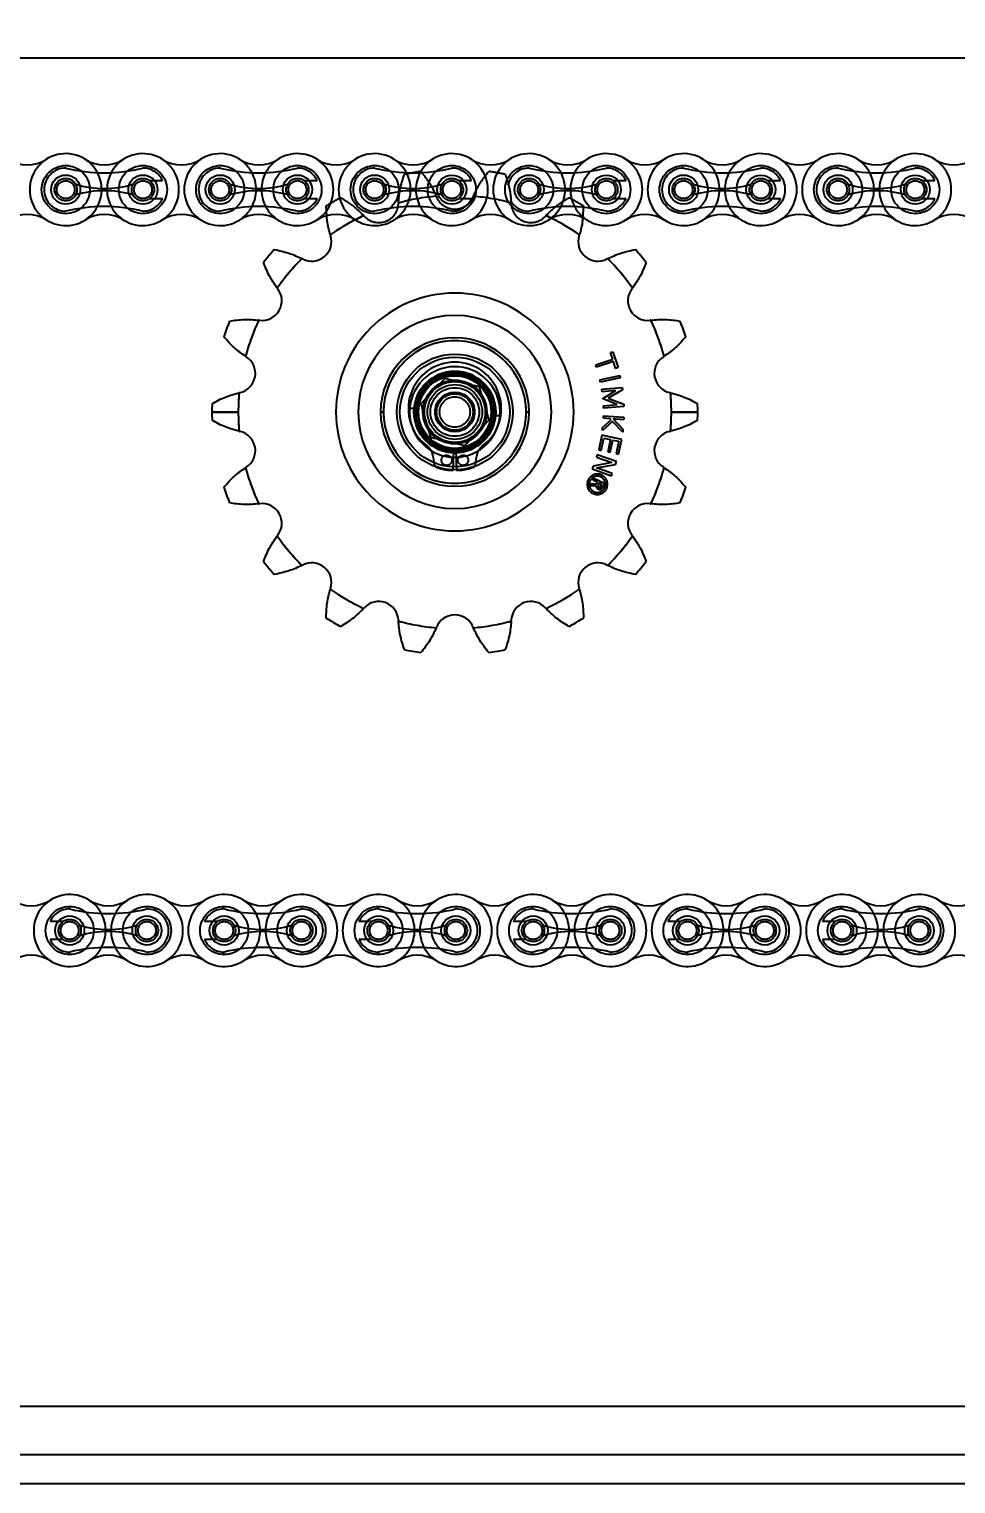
# Model space of a CAD drawing. Header units: metres. Extents: x 0 to 21025, y 0 to 14850.
# Drawn here: x 3697.9 to 3850.3, y 6190.9 to 6430.1 of the extents above; entities that cross this region are included whole.
import ezdxf

# ---------------------------------------------------------------- set-up
doc = ezdxf.new("R2010")
doc.units = ezdxf.units.M
doc.header["$LTSCALE"] = 25
doc.linetypes.add('HIDDEN2', pattern=[4.7625, 3.175, -1.5875])
for name, color, linetype in [('18_COTAS', 7, 'Continuous'), ('SL4', 4, 'Continuous'), ('ST1', 7, 'HIDDEN2')]:
    doc.layers.add(name, color=color, linetype=linetype)
doc.styles.add('ROMANS', font='ROMANS.SHX')
doc.dimstyles.new('25___1-25', dxfattribs={"dimscale": 25, "dimtxt": 2.5, "dimasz": 2, "dimexe": 1.5, "dimexo": 1, "dimgap": 0.5, "dimtad": 1, "dimzin": 12, "dimtxsty": 'ROMANS', "dimcen": 0, "dimclrd": 256, "dimclre": 256, "dimclrt": 3, "dimazin": 3, "dimtfac": 1, "dimtmove": 0, "dimatfit": 0, "dimfxl": 1, "dimlwd": -1, "dimlwe": -1, "dimarcsym": 0})

# ---------------------------------------------------------------- blocks, each defined once
blk = doc.blocks.new('*D49')
at = {"layer": '18_COTAS', "transparency": 16777216}
for p, q in [((2751.77, 6357.87), (2751.77, 7037.95)), ((5720.75, 6357.87), (5720.75, 7037.95)), ((2801.77, 7000.45), (5670.75, 7000.45))]:
    blk.add_line(p, q, dxfattribs=at)
for points in [[(2801.77, 7008.78), (2801.77, 6992.11), (2751.77, 7000.45)], [(5670.75, 7008.78), (5670.75, 6992.11), (5720.75, 7000.45)]]:
    blk.add_solid(points, dxfattribs=at)
at = {"layer": 'Defpoints', "color": 0, "transparency": 16777216}
for p in [(5720.75, 7000.45), (2751.77, 6332.87), (5720.75, 6332.87)]:
    blk.add_point(p, dxfattribs=at)
at = {"layer": '18_COTAS', "color": 3, "transparency": 16777216, "insert": (4236.26, 7050.15), "char_height": 62.5, "attachment_point": 5, "style": 'ROMANS'}
blk.add_mtext('2968,98', dxfattribs=at)

msp = doc.modelspace()

# ---------------------------------------------------------------- linework, layer by layer
at = {"layer": 'SL4'}
for p, q in [((4873.748, 6425.34), (3548.773, 6425.34)), ((3732.323, 6367.135), (3727.99, 6367.135)), ((3755.715, 6367.135), (3756.204, 6367.135)), ((3779.657, 6367.135), (3780.145, 6367.135)), ((3807.87, 6367.135), (3803.538, 6367.135)), ((3548.773, 6203.628), (4873.748, 6203.628)), ((4873.748, 6195.628), (3548.773, 6195.628)), ((4826.248, 6190.865), (3596.273, 6190.865))]:
    msp.add_line(p, q, dxfattribs=at)
for centre, radius in [((3703.947, 6403.705), 2.399), ((3716.647, 6403.705), 2.399), ((3729.347, 6403.705), 2.399), ((3742.047, 6403.705), 2.399), ((3754.747, 6403.705), 2.399), ((3767.447, 6403.705), 2.398), ((3780.147, 6403.705), 2.399), ((3792.847, 6403.705), 2.398), ((3805.547, 6403.705), 2.399), ((3818.247, 6403.705), 2.398), ((3830.947, 6403.705), 2.399), ((3843.647, 6403.705), 2.398), ((3767.93, 6367.135), 9.525), ((3767.93, 6367.135), 9.025), ((3704.602, 6281.87), 2.399), ((3717.302, 6281.87), 2.398), ((3730.002, 6281.87), 2.399), ((3742.702, 6281.87), 2.398), ((3755.402, 6281.87), 2.399), ((3768.102, 6281.87), 2.398), ((3780.802, 6281.87), 2.399), ((3793.502, 6281.87), 2.398), ((3806.202, 6281.87), 2.399), ((3818.902, 6281.87), 2.398), ((3831.602, 6281.87), 2.399), ((3844.302, 6281.87), 2.398)]:
    msp.add_circle(centre, radius, dxfattribs=at)
for centre, radius, start, end in [((3703.947, 6403.705), 5.92, 57.56669, 302.43331), ((3716.647, 6403.705), 5.92, 237.56669, 122.43331), ((3729.347, 6403.705), 5.92, 57.56669, 302.43331), ((3742.047, 6403.705), 5.92, 237.56669, 122.43331), ((3754.747, 6403.705), 5.92, 57.56669, 302.43331), ((3767.447, 6403.705), 5.92, 237.56669, 122.43331), ((3780.147, 6403.705), 5.92, 57.56669, 302.43331), ((3792.847, 6403.705), 5.92, 237.56669, 122.43331), ((3805.547, 6403.705), 5.92, 57.56669, 302.43331), ((3818.247, 6403.705), 5.92, 237.56669, 122.43331), ((3830.947, 6403.705), 5.92, 57.56669, 302.43331), ((3843.647, 6403.705), 5.92, 237.56669, 122.43331), ((3697.597, 6413.698), 5.92, 237.56669, 302.43331), ((3710.297, 6413.698), 5.92, 237.56669, 302.43331), ((3722.997, 6413.698), 5.92, 237.56669, 302.43331), ((3735.697, 6413.698), 5.92, 237.56669, 302.43331), ((3748.397, 6413.698), 5.92, 237.56669, 302.43331), ((3761.097, 6413.698), 5.92, 237.56669, 302.43331), ((3773.797, 6413.698), 5.92, 237.56669, 302.43331), ((3786.497, 6413.698), 5.92, 237.56669, 302.43331), ((3799.197, 6413.698), 5.92, 237.56669, 302.43331), ((3811.897, 6413.698), 5.92, 237.56669, 302.43331), ((3824.597, 6413.698), 5.92, 237.56669, 302.43331), ((3837.297, 6413.698), 5.92, 237.56669, 302.43331), ((3849.997, 6413.698), 5.92, 237.56669, 302.43331), ((3697.597, 6393.712), 5.92, 57.56669, 122.43331), ((3710.297, 6393.712), 5.92, 57.56669, 122.43331), ((3722.997, 6393.712), 5.92, 57.56669, 122.43331), ((3735.697, 6393.712), 5.92, 57.56669, 122.43331), ((3748.397, 6393.712), 5.92, 57.56669, 122.43331), ((3761.097, 6393.712), 5.92, 57.56669, 122.43331), ((3773.797, 6393.712), 5.92, 57.56669, 122.43331), ((3786.497, 6393.712), 5.92, 57.56669, 122.43331), ((3799.197, 6393.712), 5.92, 57.56669, 122.43331), ((3811.897, 6393.712), 5.92, 57.56669, 122.43331), ((3824.597, 6393.712), 5.92, 57.56669, 122.43331), ((3837.297, 6393.712), 5.92, 57.56669, 122.43331), ((3849.997, 6393.712), 5.92, 57.56669, 122.43331), ((3767.93, 6367.135), 35.607, 117.43365, 125.09934), ((3767.93, 6367.135), 35.607, 54.90066, 63.48209), ((3744.406, 6395.17), 3.238, 242.5, 17.5), ((3762.172, 6400.772), 15.39, 197.01769, 197.5), ((3791.454, 6395.17), 3.238, 162.5, 297.5), ((3773.688, 6400.772), 15.39, 342.5, 342.98231), ((3767.93, 6367.135), 39.94, 138.03204, 141.96796), ((3767.93, 6367.135), 39.94, 38.03204, 41.96796), ((3767.93, 6367.135), 35.607, 134.90066, 145.09934), ((3735.805, 6378.647), 15.39, 62.5, 62.98231), ((3800.056, 6378.647), 15.39, 117.01769, 117.5), ((3767.93, 6367.135), 35.607, 34.90066, 45.09934), ((3736.236, 6385.434), 3.238, 262.5, 37.5), ((3751.015, 6396.774), 15.39, 217.01769, 217.5), ((3767.93, 6367.135), 19.544, 0, 180), ((3799.624, 6385.434), 3.238, 142.5, 277.5), ((3784.845, 6396.774), 15.39, 322.5, 322.98231), ((3767.93, 6367.135), 15.88, 0, 180), ((3767.93, 6367.135), 39.94, 158.03204, 161.96796), ((3767.93, 6367.135), 35.607, 154.90066, 165.09934), ((3733.805, 6366.965), 15.39, 82.5, 82.98231), ((3802.056, 6366.965), 15.39, 97.01769, 97.5), ((3767.93, 6367.135), 35.607, 14.90066, 25.09934), ((3767.93, 6367.135), 39.94, 18.03204, 21.96796), ((3767.93, 6367.135), 12.215, 0, 180), ((3767.93, 6367.135), 11.726, 0, 180), ((3731.889, 6373.49), 3.238, 282.5, 57.5), ((3741.898, 6389.201), 15.39, 237.01769, 237.5), ((3803.971, 6373.49), 3.238, 122.5, 257.5), ((3793.962, 6389.201), 15.39, 302.5, 302.98231), ((3767.93, 6367.135), 39.94, 178.03204, 180), ((3767.93, 6367.135), 35.607, 174.90066, 180), ((3735.921, 6355.304), 15.39, 102.5, 102.98231), ((3799.939, 6355.304), 15.39, 77.01769, 77.5), ((3767.93, 6367.135), 35.607, 0, 5.09934), ((3767.93, 6367.135), 39.94, 0, 1.96796), ((3767.93, 6367.135), 39.94, 180, 181.96796), ((3767.93, 6367.135), 35.607, 180, 185.09934), ((3767.93, 6367.135), 19.544, 180, 0), ((3767.93, 6367.135), 15.88, 180, 0), ((3767.93, 6367.135), 12.215, 180, 0), ((3767.93, 6367.135), 11.726, 180, 0), ((3767.93, 6367.135), 35.607, 354.90066, 0), ((3767.93, 6367.135), 39.94, 358.03204, 0), ((3735.921, 6378.967), 15.39, 257.01769, 257.5), ((3731.889, 6360.78), 3.238, 302.5, 77.5), ((3803.971, 6360.78), 3.238, 102.5, 237.5), ((3799.939, 6378.967), 15.39, 282.5, 282.98231), ((3741.898, 6345.069), 15.39, 122.5, 122.98231), ((3767.93, 6367.135), 35.607, 194.90066, 205.09934), ((3767.93, 6367.135), 35.607, 334.90066, 345.09934), ((3793.962, 6345.069), 15.39, 57.01769, 57.5), ((3767.93, 6367.135), 39.94, 198.03204, 201.96796), ((3767.93, 6367.135), 39.94, 338.03204, 341.96796), ((3733.805, 6367.306), 15.39, 277.01769, 277.5), ((3736.236, 6348.837), 3.238, 322.5, 97.5), ((3799.624, 6348.837), 3.238, 82.5, 217.5), ((3802.056, 6367.306), 15.39, 262.5, 262.98231), ((3751.015, 6337.497), 15.39, 142.5, 142.98231), ((3767.93, 6367.135), 35.607, 214.90066, 225.09934), ((3767.93, 6367.135), 35.607, 314.90066, 325.09934), ((3784.845, 6337.497), 15.39, 37.01769, 37.5), ((3767.93, 6367.135), 39.94, 218.03204, 221.96796), ((3744.406, 6339.1), 3.238, 342.5, 117.5), ((3791.454, 6339.1), 3.238, 62.5, 197.5), ((3767.93, 6367.135), 39.94, 318.03204, 321.96796), ((3735.805, 6355.624), 15.39, 297.01769, 297.5), ((3800.056, 6355.624), 15.39, 242.5, 242.98231), ((3762.172, 6333.499), 15.39, 162.5, 162.98231), ((3767.93, 6367.135), 35.607, 234.90066, 245.09934), ((3767.93, 6367.135), 35.607, 294.90066, 305.09934), ((3773.688, 6333.499), 15.39, 17.01769, 17.5), ((3755.413, 6332.745), 3.238, 2.5, 137.5), ((3780.447, 6332.745), 3.238, 42.5, 177.5), ((3767.93, 6367.135), 39.94, 238.03204, 241.96796), ((3741.679, 6345.33), 15.39, 317.01769, 317.5), ((3774.024, 6333.558), 15.39, 182.5, 182.98231), ((3767.93, 6367.135), 35.607, 254.90066, 265.09934), ((3767.93, 6330.538), 3.238, 22.5, 157.5), ((3767.93, 6367.135), 35.607, 274.90066, 285.09934), ((3761.837, 6333.558), 15.39, 357.01769, 357.5), ((3794.181, 6345.33), 15.39, 222.5, 222.98231), ((3767.93, 6367.135), 39.94, 298.03204, 301.96796), ((3750.72, 6337.667), 15.39, 337.01769, 337.5), ((3785.141, 6337.667), 15.39, 202.5, 202.98231), ((3767.93, 6367.135), 39.94, 258.03204, 261.96796), ((3767.93, 6367.135), 39.94, 278.03204, 281.96796), ((3704.602, 6281.87), 5.92, 57.56669, 302.43331), ((3717.302, 6281.87), 5.92, 237.56669, 122.43331), ((3730.002, 6281.87), 5.92, 57.56669, 302.43331), ((3742.702, 6281.87), 5.92, 237.56669, 122.43331), ((3755.402, 6281.87), 5.92, 57.56669, 302.43331), ((3768.102, 6281.87), 5.92, 237.56669, 122.43331), ((3780.802, 6281.87), 5.92, 57.56669, 302.43331), ((3793.502, 6281.87), 5.92, 237.56669, 122.43331), ((3806.202, 6281.87), 5.92, 57.56669, 302.43331), ((3818.902, 6281.87), 5.92, 237.56669, 122.43331), ((3831.602, 6281.87), 5.92, 57.56669, 302.43331), ((3844.302, 6281.87), 5.92, 237.56669, 122.43331), ((3698.252, 6291.863), 5.92, 237.56669, 302.43331), ((3710.952, 6291.863), 5.92, 237.56669, 302.43331), ((3723.652, 6291.863), 5.92, 237.56669, 302.43331), ((3736.352, 6291.863), 5.92, 237.56669, 302.43331), ((3749.052, 6291.863), 5.92, 237.56669, 302.43331), ((3761.752, 6291.863), 5.92, 237.56669, 302.43331), ((3774.452, 6291.863), 5.92, 237.56669, 302.43331), ((3787.152, 6291.863), 5.92, 237.56669, 302.43331), ((3799.852, 6291.863), 5.92, 237.56669, 302.43331), ((3812.552, 6291.863), 5.92, 237.56669, 302.43331), ((3825.252, 6291.863), 5.92, 237.56669, 302.43331), ((3837.952, 6291.863), 5.92, 237.56669, 302.43331), ((3850.652, 6291.863), 5.92, 237.56669, 302.43331), ((3698.252, 6271.877), 5.92, 57.56669, 122.43331), ((3710.952, 6271.877), 5.92, 57.56669, 122.43331), ((3723.652, 6271.877), 5.92, 57.56669, 122.43331), ((3736.352, 6271.877), 5.92, 57.56669, 122.43331), ((3749.052, 6271.877), 5.92, 57.56669, 122.43331), ((3761.752, 6271.877), 5.92, 57.56669, 122.43331), ((3774.452, 6271.877), 5.92, 57.56669, 122.43331), ((3787.152, 6271.877), 5.92, 57.56669, 122.43331), ((3799.852, 6271.877), 5.92, 57.56669, 122.43331), ((3812.552, 6271.877), 5.92, 57.56669, 122.43331), ((3825.252, 6271.877), 5.92, 57.56669, 122.43331), ((3837.952, 6271.877), 5.92, 57.56669, 122.43331), ((3850.652, 6271.877), 5.92, 57.56669, 122.43331)]:
    msp.add_arc(centre, radius, start, end, dxfattribs=at)
for points, knots in [([(3747.456, 6396.268), (3747.238, 6397.036), (3746.947, 6398.063), (3746.902, 6399.089), (3746.891, 6399.348)], [0, 0, 0, 0, 0.747729, 1, 1, 1, 1]), ([(3788.948, 6399.015), (3788.941, 6398.867), (3788.894, 6397.952), (3788.628, 6397.036), (3788.404, 6396.268)], [0, 0, 0, 0, 0.1615788, 1, 1, 1, 1]), ([(3738.234, 6393.844), (3739.034, 6393.684), (3740.586, 6393.374), (3742.074, 6392.689), (3742.796, 6392.357)], [0, 0, 0, 0, 0.5152637, 1, 1, 1, 1]), ([(3793.065, 6392.357), (3793.786, 6392.689), (3795.274, 6393.374), (3796.827, 6393.684), (3797.626, 6393.844)], [0, 0, 0, 0, 0.4847362, 1, 1, 1, 1]), ([(3738.727, 6387.508), (3738.275, 6388.161), (3737.342, 6389.508), (3736.767, 6390.982), (3736.471, 6391.742)], [0, 0, 0, 0, 0.4847365, 1, 1, 1, 1]), ([(3799.39, 6391.742), (3799.093, 6390.982), (3798.519, 6389.508), (3797.586, 6388.161), (3797.134, 6387.508)], [0, 0, 0, 0, 0.51526331, 1, 1, 1, 1]), ([(3730.89, 6382.076), (3731.696, 6382.2), (3733.261, 6382.44), (3734.894, 6382.305), (3735.685, 6382.24)], [0, 0, 0, 0, 0.5152562, 1, 1, 1, 1]), ([(3800.175, 6382.24), (3800.967, 6382.305), (3802.599, 6382.44), (3804.164, 6382.2), (3804.97, 6382.076)], [0, 0, 0, 0, 0.4847219, 1, 1, 1, 1]), ([(3733.52, 6376.292), (3732.872, 6376.75), (3731.535, 6377.697), (3730.49, 6378.886), (3729.952, 6379.499)], [0, 0, 0, 0, 0.4847361, 1, 1, 1, 1]), ([(3805.909, 6379.499), (3805.37, 6378.886), (3804.326, 6377.697), (3802.989, 6376.75), (3802.34, 6376.292)], [0, 0, 0, 0, 0.5152637, 1, 1, 1, 1]), ([(3728.014, 6368.507), (3728.729, 6368.899), (3730.118, 6369.659), (3731.698, 6370.091), (3732.464, 6370.3)], [0, 0, 0, 0, 0.5152541, 1, 1, 1, 1]), ([(3803.397, 6370.3), (3804.163, 6370.091), (3805.743, 6369.659), (3807.131, 6368.899), (3807.847, 6368.507)], [0, 0, 0, 0, 0.4847248, 1, 1, 1, 1]), ([(3732.464, 6363.97), (3731.698, 6364.18), (3730.118, 6364.612), (3728.729, 6365.372), (3728.014, 6365.764)], [0, 0, 0, 0, 0.4847248, 1, 1, 1, 1]), ([(3807.847, 6365.764), (3807.131, 6365.372), (3805.743, 6364.612), (3804.163, 6364.18), (3803.397, 6363.97)], [0, 0, 0, 0, 0.5152541, 1, 1, 1, 1]), ([(3729.952, 6354.772), (3730.49, 6355.385), (3731.535, 6356.574), (3732.872, 6357.52), (3733.52, 6357.979)], [0, 0, 0, 0, 0.5152637, 1, 1, 1, 1]), ([(3802.34, 6357.979), (3802.989, 6357.52), (3804.326, 6356.574), (3805.37, 6355.385), (3805.909, 6354.772)], [0, 0, 0, 0, 0.484736, 1, 1, 1, 1]), ([(3735.685, 6352.031), (3734.894, 6351.966), (3733.261, 6351.831), (3731.696, 6352.071), (3730.89, 6352.194)], [0, 0, 0, 0, 0.4847219, 1, 1, 1, 1]), ([(3804.97, 6352.194), (3804.164, 6352.071), (3802.599, 6351.831), (3800.967, 6351.966), (3800.175, 6352.031)], [0, 0, 0, 0, 0.5152562, 1, 1, 1, 1]), ([(3736.471, 6342.528), (3736.767, 6343.288), (3737.342, 6344.763), (3738.275, 6346.11), (3738.727, 6346.762)], [0, 0, 0, 0, 0.5152633, 1, 1, 1, 1]), ([(3797.134, 6346.762), (3797.586, 6346.11), (3798.519, 6344.763), (3799.093, 6343.288), (3799.39, 6342.528)], [0, 0, 0, 0, 0.4847365, 1, 1, 1, 1]), ([(3742.796, 6341.913), (3742.074, 6341.581), (3740.586, 6340.896), (3739.034, 6340.587), (3738.234, 6340.427)], [0, 0, 0, 0, 0.4847362, 1, 1, 1, 1]), ([(3797.626, 6340.427), (3796.827, 6340.587), (3795.274, 6340.896), (3793.786, 6341.581), (3793.065, 6341.913)], [0, 0, 0, 0, 0.5152637, 1, 1, 1, 1]), ([(3746.784, 6333.252), (3746.803, 6334.068), (3746.838, 6335.65), (3747.254, 6337.235), (3747.456, 6338.003)], [0, 0, 0, 0, 0.5152602, 1, 1, 1, 1]), ([(3788.404, 6338.003), (3788.606, 6337.235), (3789.022, 6335.65), (3789.058, 6334.068), (3789.076, 6333.252)], [0, 0, 0, 0, 0.4847353, 1, 1, 1, 1]), ([(3752.938, 6334.838), (3752.374, 6334.279), (3751.21, 6333.127), (3749.857, 6332.305), (3749.16, 6331.881)], [0, 0, 0, 0, 0.4847365, 1, 1, 1, 1]), ([(3759.648, 6328.063), (3759.386, 6328.836), (3758.879, 6330.335), (3758.728, 6331.966), (3758.655, 6332.757)], [0, 0, 0, 0, 0.5152541, 1, 1, 1, 1]), ([(3777.206, 6332.757), (3777.133, 6331.967), (3776.982, 6330.335), (3776.474, 6328.836), (3776.212, 6328.063)], [0, 0, 0, 0, 0.4847248, 1, 1, 1, 1]), ([(3786.701, 6331.881), (3786.004, 6332.305), (3784.651, 6333.127), (3783.487, 6334.279), (3782.923, 6334.838)], [0, 0, 0, 0, 0.5152633, 1, 1, 1, 1]), ([(3764.888, 6331.658), (3764.549, 6330.94), (3763.85, 6329.459), (3762.86, 6328.224), (3762.35, 6327.587)], [0, 0, 0, 0, 0.4847352, 1, 1, 1, 1]), ([(3773.511, 6327.587), (3773.001, 6328.224), (3772.011, 6329.459), (3771.311, 6330.94), (3770.972, 6331.658)], [0, 0, 0, 0, 0.5152575, 1, 1, 1, 1])]:
    msp.add_open_spline(points, degree=3, knots=knots, dxfattribs=at)
at = {"layer": 'ST1'}
for p, q in [((4873.748, 6425.34), (3548.773, 6425.34)), ((3717.754, 6405.181), (3719.877, 6405.181)), ((3743.154, 6405.181), (3745.277, 6405.181)), ((3768.554, 6405.181), (3770.677, 6405.181)), ((3793.954, 6405.181), (3796.077, 6405.181)), ((3819.354, 6405.181), (3821.477, 6405.181)), ((3844.754, 6405.181), (3846.877, 6405.181)), ((3717.754, 6402.229), (3719.877, 6402.229)), ((3743.154, 6402.229), (3745.277, 6402.229)), ((3768.554, 6402.229), (3770.677, 6402.229)), ((3793.954, 6402.229), (3796.077, 6402.229)), ((3819.354, 6402.229), (3821.477, 6402.229)), ((3844.754, 6402.229), (3846.877, 6402.229)), ((3746.891, 6399.348), (3746.784, 6401.018)), ((3789.076, 6401.018), (3788.948, 6399.015)), ((3791.098, 6374.889), (3793.889, 6375.797)), ((3793.527, 6376.908), (3793.918, 6377.035)), ((3793.889, 6375.797), (3793.527, 6376.908)), ((3793.918, 6377.035), (3794.765, 6374.433)), ((3791.222, 6374.508), (3791.098, 6374.889)), ((3794.014, 6375.415), (3791.222, 6374.508)), ((3794.375, 6374.306), (3794.014, 6375.415)), ((3794.765, 6374.433), (3794.375, 6374.306)), ((3766.296, 6372.673), (3769.103, 6371.996)), ((3791.776, 6372.452), (3795.047, 6373.152)), ((3791.86, 6372.059), (3791.776, 6372.452)), ((3795.131, 6372.759), (3791.86, 6372.059)), ((3792.124, 6370.87), (3795.456, 6371.17)), ((3795.047, 6373.152), (3795.131, 6372.759)), ((3795.456, 6371.17), (3795.492, 6370.767)), ((3762.318, 6368.489), (3764.307, 6370.581)), ((3792.16, 6370.471), (3792.124, 6370.87)), ((3794.421, 6370.672), (3792.16, 6370.471)), ((3792.261, 6369.332), (3794.421, 6370.672)), ((3792.265, 6369.289), (3792.261, 6369.332)), ((3794.629, 6368.354), (3792.265, 6369.289)), ((3795.492, 6370.767), (3793.148, 6369.39)), ((3793.148, 6369.39), (3795.699, 6368.45)), ((3727.99, 6367.135), (3732.323, 6367.135)), ((3756.204, 6367.135), (3755.715, 6367.135)), ((3761.48, 6367.7), (3760.506, 6367.785)), ((3760.506, 6367.785), (3761.48, 6367.7)), ((3775.354, 6366.486), (3774.381, 6366.571)), ((3774.381, 6366.571), (3775.354, 6366.486)), ((3780.145, 6367.135), (3779.657, 6367.135)), ((3792.353, 6366.12), (3792.383, 6366.52)), ((3793.447, 6366.038), (3792.353, 6366.12)), ((3792.367, 6368.15), (3794.629, 6368.354)), ((3792.402, 6367.756), (3792.367, 6368.15)), ((3792.383, 6366.52), (3795.72, 6366.269)), ((3795.734, 6368.055), (3792.402, 6367.756)), ((3795.72, 6366.269), (3795.689, 6365.869)), ((3795.699, 6368.45), (3795.734, 6368.055)), ((3803.538, 6367.135), (3807.87, 6367.135)), ((3773.543, 6365.781), (3771.553, 6363.69)), ((3793.872, 6365.586), (3792.198, 6364.069)), ((3792.198, 6364.069), (3792.236, 6364.566)), ((3792.236, 6364.566), (3793.637, 6365.836)), ((3793.637, 6365.836), (3793.447, 6366.038)), ((3795.534, 6363.818), (3793.872, 6365.586)), ((3793.99, 6365.997), (3795.572, 6364.315)), ((3795.689, 6365.869), (3793.99, 6365.997)), ((3795.572, 6364.315), (3795.534, 6363.818)), ((3769.564, 6361.598), (3766.758, 6362.275)), ((3792.092, 6363.318), (3791.586, 6360.913)), ((3791.988, 6360.829), (3792.41, 6362.84)), ((3795.366, 6362.631), (3792.092, 6363.318)), ((3792.41, 6362.84), (3793.509, 6362.61)), ((3793.509, 6362.61), (3793.086, 6360.598)), ((3793.488, 6360.514), (3793.91, 6362.526)), ((3793.91, 6362.526), (3794.882, 6362.322)), ((3794.882, 6362.322), (3794.459, 6360.31)), ((3794.861, 6360.225), (3795.366, 6362.631)), ((3764.334, 6359.934), (3764.509, 6358.602)), ((3767.68, 6357.539), (3767.769, 6360.937)), ((3768.092, 6360.937), (3768.18, 6357.539)), ((3771.351, 6358.602), (3771.527, 6359.934)), ((3791.356, 6360.094), (3791.221, 6359.716)), ((3791.221, 6359.716), (3793.763, 6358.809)), ((3794.507, 6358.97), (3791.356, 6360.094)), ((3791.586, 6360.913), (3791.988, 6360.829)), ((3793.086, 6360.598), (3793.488, 6360.514)), ((3794.348, 6358.525), (3794.507, 6358.97)), ((3794.459, 6360.31), (3794.861, 6360.225)), ((3790.683, 6358.207), (3790.531, 6357.779)), ((3790.531, 6357.779), (3793.683, 6356.657)), ((3793.763, 6358.809), (3790.683, 6358.207)), ((3791.208, 6357.963), (3794.348, 6358.525)), ((3793.818, 6357.035), (3791.208, 6357.963)), ((3793.683, 6356.657), (3793.818, 6357.035)), ((3790.129, 6354.962), (3790.299, 6355.322)), ((3791.158, 6354.986), (3790.129, 6354.962)), ((3790.299, 6355.322), (3791.28, 6355.345)), ((3790.634, 6355.949), (3790.775, 6356.246)), ((3791.395, 6355.589), (3790.634, 6355.949)), ((3790.775, 6356.246), (3792.544, 6355.41)), ((3791.28, 6355.345), (3791.395, 6355.589)), ((3791.606, 6354.74), (3791.472, 6354.458)), ((3791.48, 6354.454), (3791.614, 6354.737)), ((3791.683, 6355.466), (3791.493, 6355.065)), ((3792.126, 6355.256), (3791.683, 6355.466)), ((3791.939, 6354.861), (3792.126, 6355.256)), ((3792.544, 6355.41), (3792.233, 6354.752)), ((3703.495, 6283.346), (3701.371, 6283.346)), ((3728.895, 6283.346), (3726.771, 6283.346)), ((3754.295, 6283.346), (3752.171, 6283.346)), ((3779.695, 6283.346), (3777.571, 6283.346)), ((3805.095, 6283.346), (3802.971, 6283.346)), ((3830.495, 6283.346), (3828.371, 6283.346)), ((3703.495, 6280.394), (3701.371, 6280.394)), ((3728.895, 6280.394), (3726.771, 6280.394)), ((3754.295, 6280.394), (3752.171, 6280.394)), ((3779.695, 6280.394), (3777.571, 6280.394)), ((3805.095, 6280.394), (3802.971, 6280.394)), ((3830.495, 6280.394), (3828.371, 6280.394)), ((3548.773, 6203.628), (4873.748, 6203.628))]:
    msp.add_line(p, q, dxfattribs=at)
at = {"layer": 'ST1', "flags": 128}
for points in [[(3751.525, 6398.739), (3752.223, 6399.091), (3752.938, 6399.433)], [(3782.923, 6399.433), (3783.637, 6399.091), (3783.828, 6398.997)]]:
    msp.add_lwpolyline(points, dxfattribs=at)
at = {"layer": 'ST1'}
for centre, radius in [((3703.947, 6403.705), 3.96), ((3716.647, 6403.705), 3.96), ((3729.347, 6403.705), 3.96), ((3742.047, 6403.705), 3.96), ((3754.747, 6403.705), 3.96), ((3767.447, 6403.705), 3.96), ((3780.147, 6403.705), 3.96), ((3792.847, 6403.705), 3.96), ((3805.547, 6403.705), 3.96), ((3818.247, 6403.705), 3.96), ((3830.947, 6403.705), 3.96), ((3843.647, 6403.705), 3.96), ((3703.947, 6403.705), 1.845), ((3703.947, 6403.705), 1.476), ((3716.647, 6403.705), 1.845), ((3716.647, 6403.705), 1.476), ((3729.347, 6403.705), 1.845), ((3729.347, 6403.705), 1.476), ((3742.047, 6403.705), 1.845), ((3742.047, 6403.705), 1.476), ((3754.747, 6403.705), 1.845), ((3754.747, 6403.705), 1.476), ((3767.447, 6403.705), 1.845), ((3767.447, 6403.705), 1.476), ((3780.147, 6403.705), 1.845), ((3780.147, 6403.705), 1.476), ((3792.847, 6403.705), 1.845), ((3792.847, 6403.705), 1.476), ((3805.547, 6403.705), 1.845), ((3805.547, 6403.705), 1.476), ((3818.247, 6403.705), 1.845), ((3818.247, 6403.705), 1.476), ((3830.947, 6403.705), 1.845), ((3830.947, 6403.705), 1.476), ((3843.647, 6403.705), 1.845), ((3843.647, 6403.705), 1.476), ((3767.93, 6367.135), 6.725), ((3767.93, 6367.135), 6.475), ((3767.93, 6367.135), 6.2), ((3767.93, 6367.135), 6), ((3767.93, 6367.135), 5.975), ((3767.93, 6367.135), 5.25), ((3767.93, 6367.135), 5), ((3767.93, 6367.135), 4.5), ((3767.93, 6367.135), 4), ((3767.93, 6367.135), 3.25), ((3767.93, 6367.135), 3.2), ((3767.93, 6367.135), 3), ((3767.93, 6367.135), 2.5), ((3766.58, 6359.199), 0.85), ((3769.28, 6359.199), 0.85), ((3704.602, 6281.87), 3.96), ((3717.302, 6281.87), 3.96), ((3730.002, 6281.87), 3.96), ((3742.702, 6281.87), 3.96), ((3755.402, 6281.87), 3.96), ((3768.102, 6281.87), 3.96), ((3780.802, 6281.87), 3.96), ((3793.502, 6281.87), 3.96), ((3806.202, 6281.87), 3.96), ((3818.902, 6281.87), 3.96), ((3831.602, 6281.87), 3.96), ((3844.302, 6281.87), 3.96), ((3704.602, 6281.87), 1.845), ((3704.602, 6281.87), 1.476), ((3717.302, 6281.87), 1.845), ((3717.302, 6281.87), 1.476), ((3730.002, 6281.87), 1.845), ((3730.002, 6281.87), 1.476), ((3742.702, 6281.87), 1.845), ((3742.702, 6281.87), 1.476), ((3755.402, 6281.87), 1.845), ((3755.402, 6281.87), 1.476), ((3768.102, 6281.87), 1.845), ((3768.102, 6281.87), 1.476), ((3780.802, 6281.87), 1.845), ((3780.802, 6281.87), 1.476), ((3793.502, 6281.87), 1.845), ((3793.502, 6281.87), 1.476), ((3806.202, 6281.87), 1.845), ((3806.202, 6281.87), 1.476), ((3818.902, 6281.87), 1.845), ((3818.902, 6281.87), 1.476), ((3831.602, 6281.87), 1.845), ((3831.602, 6281.87), 1.476), ((3844.302, 6281.87), 1.845), ((3844.302, 6281.87), 1.476)]:
    msp.add_circle(centre, radius, dxfattribs=at)
for centre, radius, start, end in [((3703.947, 6403.705), 3.552, 90, 270), ((3710.297, 6432.802), 26.322, 256.04015, 283.95985), ((3703.947, 6403.705), 5.92, 302.43326, 57.56674), ((3716.647, 6403.705), 5.92, 122.43328, 237.56672), ((3716.647, 6403.705), 3.552, 24.55336, 90), ((3729.347, 6403.705), 3.552, 90, 270), ((3735.697, 6432.802), 26.322, 256.04015, 283.95985), ((3729.347, 6403.705), 5.92, 302.43328, 57.56672), ((3742.047, 6403.705), 5.92, 122.43328, 237.56672), ((3742.047, 6403.705), 3.552, 24.55336, 90), ((3754.747, 6403.705), 3.552, 90, 270), ((3761.097, 6432.802), 26.322, 256.04015, 283.95985), ((3754.747, 6403.705), 5.92, 302.43328, 57.56674), ((3767.447, 6403.705), 5.92, 122.43328, 237.56672), ((3767.447, 6403.705), 3.552, 24.55336, 90), ((3780.147, 6403.705), 3.552, 90, 168.19825), ((3786.497, 6432.802), 26.322, 256.04015, 283.95985), ((3780.147, 6403.705), 5.92, 302.43326, 57.56674), ((3792.847, 6403.705), 5.92, 122.43328, 237.56672), ((3792.847, 6403.705), 3.552, 24.55336, 90), ((3805.547, 6403.705), 3.552, 90, 270), ((3811.897, 6432.802), 26.322, 256.04015, 283.95985), ((3805.547, 6403.705), 5.92, 302.43326, 57.56672), ((3818.247, 6403.705), 5.92, 122.43326, 237.56674), ((3818.247, 6403.705), 3.552, 24.55336, 90), ((3830.947, 6403.705), 3.552, 90, 270), ((3837.297, 6432.802), 26.322, 256.04015, 283.95985), ((3830.947, 6403.705), 5.92, 302.43328, 57.56672), ((3843.647, 6403.705), 5.92, 122.43326, 237.56674), ((3843.647, 6403.705), 3.552, 24.55336, 90), ((3710.297, 6420.058), 16.175, 252.993, 287.007), ((3735.697, 6420.058), 16.175, 252.993, 287.007), ((3761.097, 6420.058), 16.175, 252.993, 287.007), ((3767.93, 6367.135), 39.94, 98.03204, 101.96796), ((3767.93, 6367.135), 39.94, 78.03204, 81.96796), ((3786.497, 6420.058), 16.175, 252.993, 287.007), ((3811.897, 6420.058), 16.175, 252.993, 287.007), ((3837.297, 6420.058), 16.175, 252.993, 287.007), ((3710.297, 6387.353), 16.175, 72.993, 107.007), ((3716.647, 6403.705), 3.552, 270, 335.44664), ((3735.697, 6387.353), 16.175, 72.993, 107.007), ((3742.047, 6403.705), 3.552, 270, 335.44664), ((3767.93, 6367.135), 39.94, 118.03204, 121.96796), ((3761.097, 6387.353), 16.175, 72.993, 107.007), ((3767.93, 6367.135), 35.607, 94.90066, 105.09934), ((3767.93, 6367.135), 35.607, 94.90066, 105.09934), ((3750.72, 6396.604), 15.39, 22.5, 22.98231), ((3767.93, 6403.732), 3.238, 202.5, 337.5), ((3767.447, 6403.705), 3.552, 270, 335.44664), ((3785.141, 6396.604), 15.39, 157.01769, 157.5), ((3767.93, 6367.135), 35.607, 74.90066, 85.09934), ((3767.93, 6367.135), 35.607, 74.90066, 85.09934), ((3786.497, 6387.353), 16.175, 72.993, 107.007), ((3767.93, 6367.135), 39.94, 58.03204, 61.96796), ((3792.847, 6403.705), 3.552, 270, 335.44664), ((3811.897, 6387.353), 16.175, 72.993, 107.007), ((3818.247, 6403.705), 3.552, 270, 335.44664), ((3837.297, 6387.353), 16.175, 72.993, 107.007), ((3843.647, 6403.705), 3.552, 270, 335.44664), ((3710.297, 6374.609), 26.322, 76.04015, 103.95985), ((3735.697, 6374.609), 26.322, 76.04015, 103.95985), ((3755.413, 6401.525), 3.238, 222.5, 357.5), ((3761.097, 6374.609), 26.322, 76.04015, 103.95985), ((3774.024, 6400.713), 15.39, 177.01769, 177.5), ((3780.147, 6403.705), 3.552, 210.73987, 270), ((3761.837, 6400.713), 15.39, 2.5, 2.98231), ((3780.447, 6401.525), 3.238, 182.5, 317.5), ((3786.497, 6374.609), 26.322, 76.04015, 103.95985), ((3811.897, 6374.609), 26.322, 76.04015, 103.95985), ((3837.297, 6374.609), 26.322, 76.04015, 103.95985), ((3767.93, 6367.135), 35.607, 114.90066, 125.09934), ((3741.679, 6388.94), 15.39, 42.5, 42.98231), ((3794.181, 6388.94), 15.39, 137.01769, 137.5), ((3767.93, 6367.135), 35.607, 54.90066, 65.09934), ((3767.93, 6367.135), 35.607, 134.90066, 145.09934), ((3767.93, 6367.135), 35.607, 34.90066, 45.09934), ((3767.93, 6367.135), 35.607, 154.90066, 165.09934), ((3767.93, 6367.135), 35.607, 14.90066, 25.09934), ((3767.93, 6367.135), 11.726, 0, 180), ((3767.93, 6367.692), 7.643, 306.50645, 233.49355), ((3767.93, 6367.135), 7.452, 355, 175), ((3767.93, 6367.135), 7.452, 355, 175), ((3767.93, 6367.135), 35.607, 174.90066, 180), ((3767.93, 6367.135), 35.607, 0, 5.09934), ((3767.93, 6367.135), 35.607, 180, 185.09934), ((3767.93, 6367.135), 11.726, 180, 0), ((3767.93, 6367.135), 7.452, 175, 355), ((3767.93, 6367.135), 7.452, 175, 355), ((3767.93, 6367.135), 35.607, 354.90066, 0), ((3761.956, 6359.62), 2.398, 7.5, 53.49355), ((3773.904, 6359.62), 2.398, 126.50645, 172.5), ((3767.93, 6367.135), 35.607, 194.90066, 205.09934), ((3765.253, 6358.7), 0.75, 187.5, 252.39018), ((3767.93, 6367.135), 9.6, 252.39018, 268.50775), ((3767.93, 6367.135), 9.6, 271.49225, 287.60982), ((3770.608, 6358.7), 0.75, 287.60982, 352.5), ((3791.365, 6355.255), 1.673, 90, 270), ((3791.365, 6355.255), 1.339, 90, 270), ((3791.365, 6355.255), 1.673, 270, 90), ((3791.365, 6355.255), 1.339, 270, 90), ((3767.93, 6367.135), 35.607, 334.90066, 345.09934), ((3791.715, 6354.96), 0.558, 177.38053, 244.22985), ((3791.715, 6354.96), 0.245, 154.69547, 243.64226), ((3791.715, 6354.96), 0.558, 245.12571, 338.07454), ((3791.715, 6354.96), 0.245, 245.69677, 336.02659), ((3767.93, 6367.135), 35.607, 214.90066, 225.09934), ((3767.93, 6367.135), 35.607, 314.90066, 325.09934), ((3767.93, 6367.135), 35.607, 234.90066, 245.09934), ((3767.93, 6367.135), 35.607, 294.90066, 305.09934), ((3767.93, 6367.135), 35.607, 254.90066, 265.09934), ((3767.93, 6367.135), 35.607, 274.90066, 285.09934), ((3704.602, 6281.87), 3.552, 90, 155.44664), ((3710.952, 6310.967), 26.322, 256.04015, 283.95985), ((3704.602, 6281.87), 5.92, 302.43328, 57.56672), ((3717.302, 6281.87), 5.92, 122.43328, 237.56672), ((3717.302, 6281.87), 3.552, 270, 90), ((3730.002, 6281.87), 3.552, 90, 155.44664), ((3736.352, 6310.967), 26.322, 256.04015, 283.95985), ((3730.002, 6281.87), 5.92, 302.43328, 57.56672), ((3742.702, 6281.87), 5.92, 122.43328, 237.56672), ((3742.702, 6281.87), 3.552, 270, 90), ((3755.402, 6281.87), 3.552, 90, 155.44664), ((3761.752, 6310.967), 26.322, 256.04015, 283.95985), ((3755.402, 6281.87), 5.92, 302.43328, 57.56672), ((3768.102, 6281.87), 5.92, 122.43328, 237.56672), ((3768.102, 6281.87), 3.552, 270, 90), ((3780.802, 6281.87), 3.552, 90, 155.44664), ((3787.152, 6310.967), 26.322, 256.04015, 283.95985), ((3780.802, 6281.87), 5.92, 302.43326, 57.56674), ((3793.502, 6281.87), 5.92, 122.43328, 237.56672), ((3793.502, 6281.87), 3.552, 270, 90), ((3806.202, 6281.87), 3.552, 90, 155.44664), ((3812.552, 6310.967), 26.322, 256.04015, 283.95985), ((3806.202, 6281.87), 5.92, 302.43328, 57.56672), ((3818.902, 6281.87), 5.92, 122.43328, 237.56672), ((3818.902, 6281.87), 3.552, 270, 90), ((3831.602, 6281.87), 3.552, 90, 155.44664), ((3837.952, 6310.967), 26.322, 256.04015, 283.95985), ((3831.602, 6281.87), 5.92, 302.43328, 57.56672), ((3844.302, 6281.87), 5.92, 122.43328, 237.56672), ((3844.302, 6281.87), 3.552, 270, 90), ((3710.952, 6298.223), 16.175, 252.993, 287.007), ((3736.352, 6298.223), 16.175, 252.993, 287.007), ((3761.752, 6298.223), 16.175, 252.993, 287.007), ((3787.152, 6298.223), 16.175, 252.993, 287.007), ((3812.552, 6298.223), 16.175, 252.993, 287.007), ((3837.952, 6298.223), 16.175, 252.993, 287.007), ((3704.602, 6281.87), 3.552, 204.55336, 270), ((3710.952, 6265.518), 16.175, 72.993, 107.007), ((3730.002, 6281.87), 3.552, 204.55336, 270), ((3736.352, 6265.518), 16.175, 72.993, 107.007), ((3755.402, 6281.87), 3.552, 204.55336, 270), ((3761.752, 6265.518), 16.175, 72.993, 107.007), ((3780.802, 6281.87), 3.552, 204.55336, 270), ((3787.152, 6265.518), 16.175, 72.993, 107.007), ((3806.202, 6281.87), 3.552, 204.55336, 270), ((3812.552, 6265.518), 16.175, 72.993, 107.007), ((3831.602, 6281.87), 3.552, 204.55336, 270), ((3837.952, 6265.518), 16.175, 72.993, 107.007), ((3710.952, 6252.774), 26.322, 76.04015, 103.95985), ((3736.352, 6252.774), 26.322, 76.04015, 103.95985), ((3761.752, 6252.774), 26.322, 76.04015, 103.95985), ((3787.152, 6252.774), 26.322, 76.04015, 103.95985), ((3812.552, 6252.774), 26.322, 76.04015, 103.95985), ((3837.952, 6252.774), 26.322, 76.04015, 103.95985)]:
    msp.add_arc(centre, radius, start, end, dxfattribs=at)
for points, knots in [([(3758.655, 6401.513), (3758.728, 6402.304), (3758.879, 6403.935), (3759.386, 6405.435), (3759.648, 6406.207)], [0, 0, 0, 0, 0.4847248, 1, 1, 1, 1]), ([(3762.35, 6406.684), (3762.86, 6406.047), (3763.85, 6404.812), (3764.549, 6403.331), (3764.888, 6402.613)], [0, 0, 0, 0, 0.5152575, 1, 1, 1, 1]), ([(3770.972, 6402.613), (3771.311, 6403.331), (3772.011, 6404.812), (3773.001, 6406.047), (3773.511, 6406.684)], [0, 0, 0, 0, 0.4847352, 1, 1, 1, 1]), ([(3776.212, 6406.207), (3776.474, 6405.435), (3776.982, 6403.935), (3777.133, 6402.304), (3777.206, 6401.513)], [0, 0, 0, 0, 0.5152541, 1, 1, 1, 1]), ([(3749.16, 6402.39), (3749.857, 6401.966), (3751.21, 6401.144), (3752.374, 6399.991), (3752.938, 6399.433)], [0, 0, 0, 0, 0.5152633, 1, 1, 1, 1]), ([(3782.923, 6399.433), (3783.487, 6399.991), (3784.651, 6401.144), (3786.004, 6401.966), (3786.701, 6402.39)], [0, 0, 0, 0, 0.4847365, 1, 1, 1, 1]), ([(3764.307, 6370.581), (3764.354, 6370.631), (3765.026, 6371.337), (3765.684, 6372.029), (3766.296, 6372.673)], [0, 0, 0, 0, 0.0702006, 1, 1, 1, 1]), ([(3769.103, 6371.996), (3769.169, 6371.98), (3770.117, 6371.751), (3771.046, 6371.527), (3771.909, 6371.319)], [0, 0, 0, 0, 0.0702006, 1, 1, 1, 1]), ([(3771.909, 6371.319), (3771.978, 6371.087), (3772.244, 6370.184), (3772.52, 6369.246), (3772.726, 6368.55)], [0, 0, 0, 0, 0.2575513, 1, 1, 1, 1]), ([(3772.726, 6368.55), (3772.8, 6368.298), (3773.077, 6367.361), (3773.346, 6366.449), (3773.543, 6365.781)], [0, 0, 0, 0, 0.2686336, 1, 1, 1, 1]), ([(3762.318, 6368.489), (3762.386, 6368.257), (3762.653, 6367.354), (3762.929, 6366.417), (3763.135, 6365.72)], [0, 0, 0, 0, 0.2575513, 1, 1, 1, 1]), ([(3763.135, 6365.72), (3763.209, 6365.469), (3763.485, 6364.531), (3763.755, 6363.619), (3763.952, 6362.952)], [0, 0, 0, 0, 0.2686336, 1, 1, 1, 1]), ([(3766.758, 6362.275), (3766.691, 6362.291), (3765.744, 6362.519), (3764.815, 6362.743), (3763.952, 6362.952)], [0, 0, 0, 0, 0.07020058, 1, 1, 1, 1]), ([(3771.553, 6363.69), (3771.506, 6363.64), (3770.834, 6362.934), (3770.176, 6362.241), (3769.564, 6361.598)], [0, 0, 0, 0, 0.0702006, 1, 1, 1, 1])]:
    msp.add_open_spline(points, degree=3, knots=knots, dxfattribs=at)

# ---------------------------------------------------------------- dimensions: what is measured, and where the dimension line sits
at = {"layer": '18_COTAS'}
dim = msp.add_linear_dim(base=(5720.747753191, 7000.445004906), p1=(2751.772753191, 6332.865322837), p2=(5720.747753191, 6332.865322834), dimstyle='25___1-25', dxfattribs=at)
dim.commit()
dim.dimension.update_dxf_attribs({"geometry": '*D49', "text_midpoint": (4236.260253191, 7050.147385859)})

doc.saveas('drawing.dxf')
